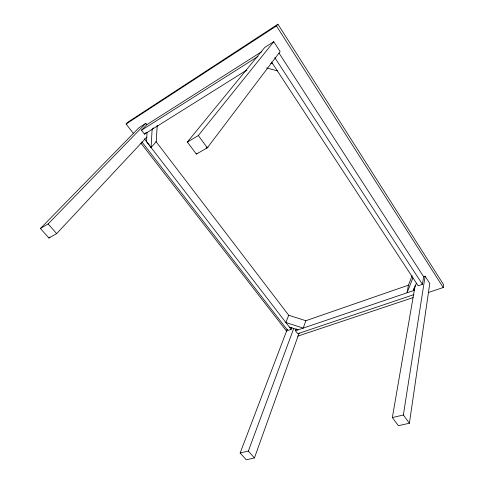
<?xml version="1.0" encoding="UTF-8"?>
<svg xmlns="http://www.w3.org/2000/svg" width="484" height="484" viewBox="0 0 484 484"><rect width="100%" height="100%" fill="white"/><g stroke="black" fill="none" stroke-linecap="round" stroke-linejoin="round"><path stroke-width="0.73" d="M147.039 132.562L146.561 141.612L151.075 147.463L156.193 141.764L157.233 125.326M151.075 147.463L152.121 129.379L153.543 127.867M428.195 292.56L443.253 287.526L443.592 284.665L277.919 24.2L128.151 121.986L126.094 123.995L133.487 133.536M415.139 285.53L392.349 417.565L398.399 425.702L409.397 423.234L429.78 283.424L425.109 276.189L423.633 276.703L422.417 284.332L418.134 285.802L271.591 62.049M409.397 423.234L403.36 415L425.109 276.189M413.524 289.928L413.766 288.543M412.162 275.717L408.442 285.167L407.032 292.79L412.937 277.87M408.442 285.167L305.846 320.717L303.232 328.098L285.887 322.532L288.712 315.247L155.921 141.467M287.272 329.211L240.161 452.97L246.241 459.8L254.439 457.961L299.142 333.034M413.887 294.635L297.739 333.718L295.452 330.747L296.19 328.739M240.161 452.97L248.352 451.058L293.715 328.479M141.909 141.915L287.786 330.511L291.144 329.362L291.894 327.359M413.403 290.624L416.409 283.17M207.333 147.826L280.127 51.558L273.762 41.703L264.76 47.444L187.362 142.018L196.341 154.087L207.333 147.826L198.337 135.556L273.762 41.703M196.341 154.087L196.994 153.24M126.094 123.995L276.455 25.942L277.919 24.2M246.834 70.041L144.522 134.141L141.51 130.214L146.833 124.697L145.805 123.341L138.932 127.728L40.408 228.472L48.914 238.031L56.676 233.615L146.803 137.105M48.914 238.031L49.949 236.936M144.522 134.141L145.956 132.622M40.408 228.472L48.134 223.929L145.805 123.341M146.833 124.697L261.36 51.885M141.51 130.214L257.93 56.489M187.362 142.018L198.337 135.556M206.033 148.086L207.975 146.985M295.452 330.747L414.691 290.188M297.69 336.162L413.136 297.593M392.349 417.565L403.36 415M270.659 63.253L272.752 63.821M266.617 67.941L277.368 70.864M288.712 315.247L305.846 320.717M289.402 327.093L298.035 329.87M48.134 223.929L56.676 233.615M248.352 451.058L254.439 457.961M140.88 143.076L286.873 331.522M144.262 138.684L291.144 329.362M274.773 57.578L422.417 284.332M279.044 53.125L423.633 276.703M276.455 25.942L443.253 287.526"/></g></svg>
